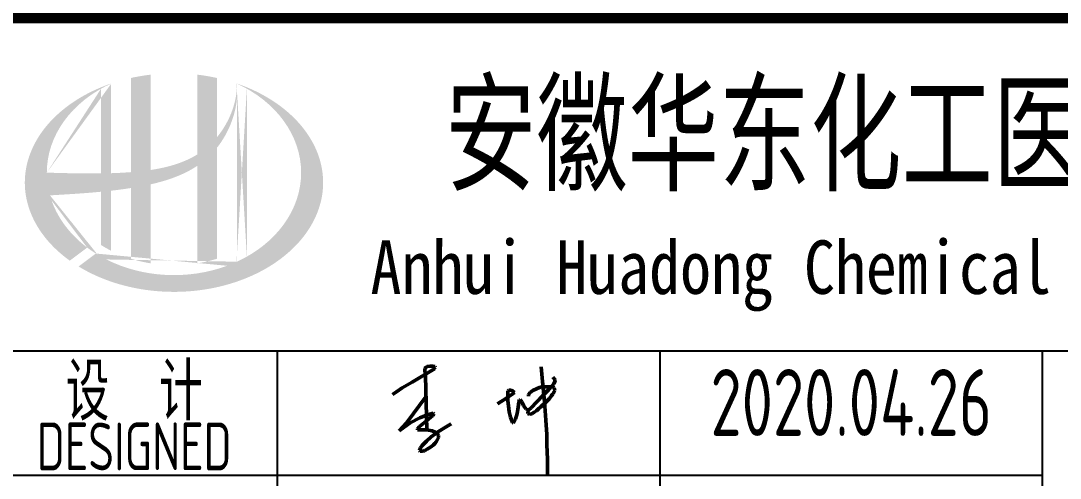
# Model space of a CAD drawing. Extents: x 6250600 to 6678662, y -692028 to -290561.
# Drawn here: x 6513822 to 6519257, y -367796 to -365401 of the extents above; entities that cross this region are included whole.
import ezdxf
from ezdxf.enums import TextEntityAlignment as Align

# ---------------------------------------------------------------- set-up
doc = ezdxf.new("R2010")
doc.units = 0
doc.header["$LTSCALE"] = 1000
doc.header["$MEASUREMENT"] = 0
doc.linetypes.add('2', pattern=[18.5, 12, -3, 0.5, -3])
doc.layers.get('0').update_dxf_attribs({"linetype": 'CONTINUOUS'})
doc.styles.add('AHD', font='sceie.shx', dxfattribs={"width": 0.7, "bigfont": 'sceic.shx'})
doc.styles.add('ECEC_TQ_S', font='')
doc.styles.add('sceie', font='sceie.shx', dxfattribs={"width": 0.7, "bigfont": 'sceic.shx'})
doc.styles.get('ECEC_TQ_S').set_extended_font_data('SimSun')

# ---------------------------------------------------------------- blocks, each defined once
blk = doc.blocks.new('qm')
at = {"lineweight": 50}
for p, q in [((-943465.8, -984521.4), (-943349.4, -984450.5)), ((-943396.1, -984445.4), (-943398.8, -984448.7)), ((-943398.8, -984448.7), (-943398.8, -984459)), ((-943398.8, -984459), (-943396.1, -984488.1)), ((-943386.4, -984438.4), (-943396.1, -984445.4)), ((-943370.6, -984436), (-943386.4, -984438.4)), ((-943358.3, -984436), (-943370.6, -984436)), ((-943347.6, -984439), (-943358.3, -984436)), ((-943349.4, -984450.5), (-943345.2, -984444.2)), ((-943345.2, -984444.2), (-943347.6, -984439)), ((-942790.9, -984440.7), (-942784.5, -984517.7)), ((-943518.6, -984549.7), (-943465.8, -984521.4)), ((-943396.1, -984488.1), (-943388.7, -984770.8)), ((-942784.5, -984517.7), (-942777.6, -984585.2)), ((-942732.9, -984539.7), (-942725.5, -984529.5)), ((-942718.3, -984507.7), (-942730.2, -984494.8)), ((-942725.5, -984529.5), (-942719.1, -984516.7)), ((-942719.1, -984516.7), (-942717.3, -984511)), ((-942717.3, -984511), (-942718.3, -984507.7)), ((-943568.4, -984584.4), (-943547.1, -984570.6)), ((-943547.1, -984570.6), (-943518.6, -984549.7)), ((-942960.5, -984562), (-942964.8, -984565.1)), ((-942964.8, -984565.1), (-942964.8, -984617.8)), ((-942950, -984562), (-942960.5, -984562)), ((-942959.2, -984595.7), (-942938.6, -984581.8)), ((-942941.4, -984566.4), (-942950, -984562)), ((-942930.9, -984574.6), (-942941.4, -984566.4)), ((-942938.6, -984581.8), (-942930.9, -984574.6)), ((-942857.2, -984594.1), (-942856.4, -984584.4)), ((-942856.4, -984584.4), (-942848.4, -984575.4)), ((-942848.4, -984575.4), (-942834.4, -984564.4)), ((-942834.4, -984564.4), (-942815.2, -984555.8)), ((-942815.2, -984555.8), (-942795.5, -984547)), ((-942795.5, -984547), (-942776.7, -984545.2)), ((-942783, -984590.7), (-942752.8, -984559.9)), ((-942777.6, -984585.2), (-942772.2, -984646.7)), ((-942776.7, -984545.2), (-942759.3, -984544.3)), ((-942759.3, -984544.3), (-942749.6, -984544.3)), ((-942752.8, -984559.9), (-942732.9, -984539.7)), ((-942749.6, -984544.3), (-942735.7, -984544.7)), ((-942730.4, -984584.2), (-942736.3, -984591.1)), ((-942735.7, -984544.7), (-942730, -984545.5)), ((-942725.6, -984577.1), (-942730.4, -984584.2)), ((-942730, -984545.5), (-942723.8, -984550.4)), ((-942722.2, -984570.7), (-942725.6, -984577.1)), ((-942723.8, -984550.4), (-942720.8, -984557)), ((-942719.7, -984563.8), (-942722.2, -984570.7)), ((-942720.8, -984557), (-942719.7, -984563.8)), ((-943393.3, -984596.7), (-943493.3, -984731.8)), ((-943018.8, -984634.4), (-942999.9, -984622.2)), ((-942999.9, -984622.2), (-942978.2, -984608)), ((-942978.2, -984608), (-942959.2, -984595.7)), ((-942964.8, -984617.8), (-942962.1, -984644.3)), ((-942962.1, -984644.3), (-942958.8, -984675)), ((-942912.2, -984664.1), (-942909.6, -984639.3)), ((-942909.6, -984639.3), (-942907.9, -984623.6)), ((-942907.9, -984623.6), (-942904.7, -984613.7)), ((-942904.7, -984613.7), (-942900.5, -984610.6)), ((-942900.5, -984610.6), (-942892.1, -984623.8)), ((-942892.1, -984623.8), (-942882.9, -984641.9)), ((-942882.9, -984641.9), (-942871.2, -984660.5)), ((-942842.5, -984654.6), (-942814.3, -984623.8)), ((-942814.3, -984623.8), (-942783, -984590.7)), ((-942781.5, -984639.7), (-942792.4, -984649.6)), ((-942772.3, -984630.7), (-942781.5, -984639.7)), ((-942761.4, -984620.1), (-942772.3, -984630.7)), ((-942749.8, -984607.7), (-942761.4, -984620.1)), ((-942742.2, -984598.4), (-942749.8, -984607.7)), ((-942736.3, -984591.1), (-942742.2, -984598.4)), ((-943425.2, -984707.2), (-943382.4, -984690.6)), ((-943357.6, -984694.6), (-943400.6, -984732)), ((-943382.4, -984690.6), (-943355, -984683.3)), ((-943350.7, -984686.1), (-943357.6, -984694.6)), ((-943355, -984683.3), (-943350.7, -984686.1)), ((-942958.8, -984675), (-942951.1, -984704.5)), ((-942925, -984714.3), (-942916.9, -984685.4)), ((-942916.9, -984685.4), (-942912.2, -984664.1)), ((-942871.2, -984660.5), (-942856.6, -984667.4)), ((-942860.9, -984673.9), (-942855.7, -984666.2)), ((-942860.9, -984684.9), (-942860.9, -984673.9)), ((-942850.6, -984688.5), (-942860.9, -984684.9)), ((-942855.7, -984666.2), (-942842.5, -984654.6)), ((-942840.3, -984686.5), (-942850.6, -984688.5)), ((-942827.9, -984678.2), (-942840.3, -984686.5)), ((-942815.9, -984670.1), (-942827.9, -984678.2)), ((-942802.7, -984658.6), (-942815.9, -984670.1)), ((-942792.4, -984649.6), (-942802.7, -984658.6)), ((-942772.2, -984646.7), (-942766.2, -984719.5)), ((-943493.3, -984731.8), (-943532.7, -984775.8)), ((-943532.7, -984775.8), (-943476, -984734.3)), ((-943476, -984734.3), (-943425.2, -984707.2)), ((-943426.7, -984752.5), (-943437.7, -984764.8)), ((-943400.6, -984732), (-943426.7, -984752.5)), ((-943287.8, -984753.7), (-943261.2, -984739.1)), ((-942951.1, -984704.5), (-942940.7, -984732.2)), ((-942940.7, -984732.2), (-942935, -984735.3)), ((-942935, -984735.3), (-942925, -984714.3)), ((-942766.2, -984719.5), (-942760.9, -984794)), ((-943437.7, -984764.8), (-943437.7, -984770)), ((-943437.7, -984770), (-943392.9, -984770)), ((-943392.9, -984770), (-943380.2, -984772.5)), ((-943391, -984829.4), (-943365.3, -984806.5)), ((-943380.2, -984772.5), (-943361.5, -984776)), ((-943365.3, -984806.5), (-943328.1, -984779)), ((-943361.5, -984776), (-943344.6, -984782.3)), ((-943344.6, -984782.3), (-943334.6, -984788.5)), ((-943334.6, -984788.5), (-943328.5, -984800.6)), ((-943328.5, -984800.6), (-943328.5, -984809.7)), ((-943328.1, -984779), (-943287.8, -984753.7)), ((-942760.9, -984794), (-942760.9, -984848.2)), ((-943422.3, -984863.8), (-943413.6, -984852.5)), ((-943413.6, -984852.5), (-943391, -984829.4)), ((-943364.9, -984856.8), (-943377.6, -984865.5)), ((-943354.6, -984848.2), (-943364.9, -984856.8)), ((-943347.5, -984841), (-943354.6, -984848.2)), ((-943340.3, -984832.4), (-943347.5, -984841)), ((-943333, -984820.9), (-943340.3, -984832.4)), ((-943328.5, -984809.7), (-943333, -984820.9)), ((-942760.9, -984848.2), (-942758, -984923.5)), ((-943427.9, -984878.6), (-943422.3, -984863.8)), ((-943424, -984881), (-943427.9, -984878.6)), ((-943412.8, -984881), (-943424, -984881)), ((-943401.6, -984879.3), (-943412.8, -984881)), ((-943397, -984875.8), (-943401.6, -984879.3)), ((-943387.2, -984871.2), (-943397, -984875.8)), ((-943377.6, -984865.5), (-943387.2, -984871.2)), ((-942758, -984923.5), (-942758, -985007.1))]:
    blk.add_line(p, q, dxfattribs=at)
at = {"style": 'sceie', "width": 0.8}
for p in [(-941169.6, -984626.3), (-941208.7, -985276.9), (-941182.6, -985940.5), (-941143.6, -986591.1), (-941130.5, -987189.7)]:
    blk.add_attdef('2020.04.26', text='', height=350, dxfattribs=at).set_placement(p, align=Align.MIDDLE)

msp = doc.modelspace()

# ---------------------------------------------------------------- hatches: boundary and pattern name
h = msp.add_hatch(color=256)
edge = h.paths.add_edge_path()
edge.add_spline(control_points=[(6514501.5, -366257.1), (6514507.6, -366255.7), (6514513.7, -366254.3), (6514562.8, -366242.4), (6514605.4, -366229.4), (6514680.4, -366198.3), (6514713.3, -366181.3), (6514744.1, -366160.7)], knot_values=[61.629012, 61.629012, 61.629012, 61.629012, 63.330431, 63.330431, 75.353634, 75.353634, 85.398649, 85.398649, 85.398649, 85.398649], degree=3, periodic=0)
edge.add_line((6514744.1, -366160.7), (6514744.1, -366670.9))
edge.add_spline(control_points=[(6514744.1, -366670.9), (6514761.3, -366668.2), (6514778.3, -366664.9), (6514813.1, -366656.8), (6514830.8, -366652), (6514848.1, -366646.5)], knot_values=[4.908456, 4.908456, 4.908456, 4.908456, 4.992821, 4.992821, 5.083034, 5.083034, 5.083034, 5.083034], degree=3, periodic=0)
edge.add_line((6514848.1, -366646.5), (6514848.1, -366065.1))
edge.add_spline(control_points=[(6514848.1, -366065.1), (6514856.8, -366054.1), (6514865, -366042.8), (6514891.1, -366003.1), (6514906.7, -365973.2), (6514936, -365900.4), (6514947.2, -365856.6), (6514951.9, -365811.3), (6514952, -365810), (6514952.1, -365808.7)], knot_values=[97.991744, 97.991744, 97.991744, 97.991744, 101.64219, 101.64219, 110.337975, 110.337975, 121.934322, 121.934322, 122.270691, 122.270691, 122.270691, 122.270691], degree=3, periodic=0)
edge.add_line((6514952.1, -365808.7), (6514952.1, -365738.3))
edge.add_spline(control_points=[(6514952.1, -365738.3), (6514952.1, -365746), (6514951.7, -365753.6), (6514951.1, -365761.3)], knot_values=[126.194075, 126.194075, 126.194075, 126.194075, 128.396762, 128.396762, 128.396762, 128.396762], degree=3, periodic=0)
edge.add_spline(control_points=[(6514951.1, -365761.3), (6514950.7, -365767.5), (6514950, -365773.7), (6514949.3, -365780)], knot_values=[124.417049, 124.417049, 124.417049, 124.417049, 126.194075, 126.194075, 126.194075, 126.194075], degree=3, periodic=0)
edge.add_spline(control_points=[(6514949.3, -365780), (6514948.1, -365789.1), (6514946.7, -365798.2), (6514944.9, -365807.3)], knot_values=[121.80529, 121.80529, 121.80529, 121.80529, 124.417049, 124.417049, 124.417049, 124.417049], degree=3, periodic=0)
edge.add_spline(control_points=[(6514944.9, -365807.3), (6514942.5, -365819.5), (6514939.5, -365831.6), (6514936.1, -365843.6)], knot_values=[118.31574, 118.31574, 118.31574, 118.31574, 121.80529, 121.80529, 121.80529, 121.80529], degree=3, periodic=0)
edge.add_spline(control_points=[(6514936.1, -365843.6), (6514932.6, -365855.7), (6514928.5, -365867.7), (6514924, -365879.6)], knot_values=[114.795988, 114.795988, 114.795988, 114.795988, 118.31574, 118.31574, 118.31574, 118.31574], degree=3, periodic=0)
edge.add_spline(control_points=[(6514924, -365879.6), (6514919.5, -365891.3), (6514914.5, -365902.8), (6514909.1, -365914.2)], knot_values=[111.329641, 111.329641, 111.329641, 111.329641, 114.795988, 114.795988, 114.795988, 114.795988], degree=3, periodic=0)
edge.add_spline(control_points=[(6514909.1, -365914.2), (6514903.5, -365925.7), (6514897.5, -365937.1), (6514891.1, -365948.1)], knot_values=[107.79529, 107.79529, 107.79529, 107.79529, 111.329641, 111.329641, 111.329641, 111.329641], degree=3, periodic=0)
edge.add_spline(control_points=[(6514891.1, -365948.1), (6514884.8, -365959), (6514878, -365969.5), (6514870.9, -365979.8)], knot_values=[104.343579, 104.343579, 104.343579, 104.343579, 107.79529, 107.79529, 107.79529, 107.79529], degree=3, periodic=0)
edge.add_spline(control_points=[(6514870.9, -365979.8), (6514863.7, -365990.2), (6514856.1, -366000.2), (6514848.1, -366009.9)], knot_values=[100.8507, 100.8507, 100.8507, 100.8507, 104.343579, 104.343579, 104.343579, 104.343579], degree=3, periodic=0)
edge.add_line((6514848.1, -366009.9), (6514848.1, -365700.6))
edge.add_spline(control_points=[(6514848.1, -365700.6), (6514814.1, -365693.1), (6514779.3, -365687.2), (6514744.1, -365683.1)], knot_values=[4.423999, 4.423999, 4.423999, 4.423999, 4.558741, 4.558741, 4.558741, 4.558741], degree=3, periodic=0)
edge.add_line((6514744.1, -365683.1), (6514744.1, -366101.2))
edge.add_spline(control_points=[(6514744.1, -366101.2), (6514672.2, -366145.8), (6514588, -366169), (6514501.5, -366182)], knot_values=[63.246215, 63.246215, 63.246215, 63.246215, 87.689124, 87.689124, 87.689124, 87.689124], degree=3, periodic=0)
edge.add_line((6514501.5, -366182), (6514501.5, -365683.1))
edge.add_spline(control_points=[(6514501.5, -365683.1), (6514466.3, -365687.2), (6514431.5, -365693.1), (6514397.5, -365700.6)], knot_values=[4.866038, 4.866038, 4.866038, 4.866038, 5.000777, 5.000777, 5.000777, 5.000777], degree=3, periodic=0)
edge.add_line((6514397.5, -365700.6), (6514397.5, -366193.5))
edge.add_spline(control_points=[(6514397.5, -366193.5), (6514395.8, -366193.6), (6514360.9, -366196.2), (6514326.2, -366198), (6514293.5, -366199)], knot_values=[43.657356, 43.657356, 43.657356, 43.657356, 44.134253, 53.497092, 53.497092, 53.497092, 53.497092], degree=3, periodic=0)
edge.add_line((6514293.5, -366199), (6514293.5, -365729.9))
edge.add_spline(control_points=[(6514293.5, -365729.9), (6514276.4, -365735.7), (6514259.7, -365742), (6514243.3, -365748.8)], knot_values=[5.14157, 5.14157, 5.14157, 5.14157, 5.212921, 5.212921, 5.212921, 5.212921], degree=3, periodic=0)
edge.add_spline(control_points=[(6514243.3, -365748.8), (6514236.4, -365751.6), (6514229.5, -365754.5), (6514197.3, -365768.7), (6514172.8, -365780.9), (6514149.3, -365794.1)], knot_values=[5.212921, 5.212921, 5.212921, 5.212921, 5.24296, 5.24296, 5.355623, 5.355623, 5.355623, 5.355623], degree=3, periodic=0)
edge.add_spline(control_points=[(6514149.3, -365794.1), (6514134.4, -365802.5), (6514120, -365811.2), (6514106, -365820.3)], knot_values=[5.355623, 5.355623, 5.355623, 5.355623, 5.426974, 5.426974, 5.426974, 5.426974], degree=3, periodic=0)
edge.add_spline(control_points=[(6514106, -365820.3), (6514098.6, -365825.2), (6514091.3, -365830.1), (6514077.8, -365839.6), (6514071.5, -365844.1), (6514065.4, -365848.7)], knot_values=[5.426974, 5.426974, 5.426974, 5.426974, 5.464765, 5.464765, 5.498325, 5.498325, 5.498325, 5.498325], degree=3, periodic=0)
edge.add_spline(control_points=[(6514065.4, -365848.7), (6514039.3, -365868.3), (6514015.3, -365889.1), (6513993.4, -365911.1)], knot_values=[5.498325, 5.498325, 5.498325, 5.498325, 5.641027, 5.641027, 5.641027, 5.641027], degree=3, periodic=0)
edge.add_spline(control_points=[(6513993.4, -365911.1), (6513986.4, -365918.1), (6513979.6, -365925.2), (6513959.2, -365947.8), (6513946.3, -365963.6), (6513934.5, -365979.8)], knot_values=[5.641027, 5.641027, 5.641027, 5.641027, 5.686569, 5.686569, 5.783729, 5.783729, 5.783729, 5.783729], degree=3, periodic=0)
edge.add_spline(control_points=[(6513934.5, -365979.8), (6513919.4, -366000.6), (6513906.1, -366022), (6513893, -366047), (6513891.3, -366050.1), (6513889.8, -366053.3)], knot_values=[5.783729, 5.783729, 5.783729, 5.783729, 5.908374, 5.908374, 5.92643, 5.92643, 5.92643, 5.92643], degree=3, periodic=0)
edge.add_spline(control_points=[(6513889.8, -366053.3), (6513877.3, -366078.4), (6513867.3, -366104.1), (6513859.7, -366130)], knot_values=[5.92643, 5.92643, 5.92643, 5.92643, 6.069132, 6.069132, 6.069132, 6.069132], degree=3, periodic=0)
edge.add_spline(control_points=[(6513859.7, -366130), (6513856.5, -366141.1), (6513853.8, -366152.3), (6513848.4, -366178.4), (6513846.1, -366193.5), (6513844.7, -366208.6)], knot_values=[6.069132, 6.069132, 6.069132, 6.069132, 6.130179, 6.130179, 6.211834, 6.211834, 6.211834, 6.211834], degree=3, periodic=0)
edge.add_spline(control_points=[(6513844.7, -366208.6), (6513843.4, -366221.7), (6513842.8, -366234.9), (6513842.8, -366248.1)], knot_values=[6.211834, 6.211834, 6.211834, 6.211834, 6.283185, 6.283185, 6.283185, 6.283185], degree=3, periodic=0)
edge.add_spline(control_points=[(6513842.8, -366248.1), (6513842.8, -366257.4), (6513843.1, -366266.8), (6513843.8, -366276.1)], knot_values=[6.283185, 6.283185, 6.283185, 6.283185, 6.333655, 6.333655, 6.333655, 6.333655], degree=3, periodic=0)
edge.add_spline(control_points=[(6513843.8, -366276.1), (6513845, -366294.7), (6513847.5, -366313.3), (6513851.3, -366331.9)], knot_values=[6.333655, 6.333655, 6.333655, 6.333655, 6.434594, 6.434594, 6.434594, 6.434594], degree=3, periodic=0)
edge.add_spline(control_points=[(6513851.3, -366331.9), (6513851.5, -366333.1), (6513851.8, -366334.3), (6513855.7, -366352.8), (6513860.5, -366370), (6513866.3, -366387)], knot_values=[6.434594, 6.434594, 6.434594, 6.434594, 6.441278, 6.441278, 6.535532, 6.535532, 6.535532, 6.535532], degree=3, periodic=0)
edge.add_spline(control_points=[(6513866.3, -366387), (6513872.6, -366405.2), (6513880.1, -366423.3), (6513888.9, -366441.1)], knot_values=[6.535532, 6.535532, 6.535532, 6.535532, 6.636471, 6.636471, 6.636471, 6.636471], degree=3, periodic=0)
edge.add_spline(control_points=[(6513888.9, -366441.1), (6513891.1, -366445.5), (6513893.3, -366450), (6513902.7, -366467.6), (6513910.4, -366480.7), (6513918.8, -366493.5)], knot_values=[6.636471, 6.636471, 6.636471, 6.636471, 6.661894, 6.661894, 6.73741, 6.73741, 6.73741, 6.73741], degree=3, periodic=0)
edge.add_spline(control_points=[(6513918.8, -366493.5), (6513929.9, -366510.7), (6513942.3, -366527.5), (6513955.8, -366543.9)], knot_values=[6.73741, 6.73741, 6.73741, 6.73741, 6.838349, 6.838349, 6.838349, 6.838349], degree=3, periodic=0)
edge.add_spline(control_points=[(6513955.8, -366543.9), (6513961.8, -366551), (6513967.9, -366558.1), (6513982.4, -366574), (6513991, -366582.9), (6513999.8, -366591.5)], knot_values=[6.838349, 6.838349, 6.838349, 6.838349, 6.88251, 6.88251, 6.939288, 6.939288, 6.939288, 6.939288], degree=3, periodic=0)
edge.add_spline(control_points=[(6513999.8, -366591.5), (6514015.6, -366606.9), (6514032.5, -366621.7), (6514050.4, -366635.9)], knot_values=[6.939288, 6.939288, 6.939288, 6.939288, 7.040227, 7.040227, 7.040227, 7.040227], degree=3, periodic=0)
edge.add_spline(control_points=[(6514050.4, -366635.9), (6514059.3, -366643), (6514068.5, -366650), (6514078, -366656.7)], knot_values=[7.040227, 7.040227, 7.040227, 7.040227, 7.090696, 7.090696, 7.090696, 7.090696], degree=3, periodic=0)
edge.add_line((6514078, -366656.7), (6514169.1, -366588.4))
edge.add_ellipse((6514622.8, -366196.1), major_axis=(665, 0), ratio=0.806676, start_angle=192.819, end_angle=226.9853, ccw=False)
edge.add_spline(control_points=[(6513974.4, -366315.1), (6513998.4, -366313.6), (6514022.5, -366312.2), (6514111.2, -366306.7), (6514176, -366302.4), (6514241.5, -366296)], knot_values=[11.398263, 11.398263, 11.398263, 11.398263, 18.40729, 18.40729, 37.18094, 37.18094, 37.18094, 37.18094], degree=3, periodic=0)
edge.add_line((6514241.5, -366296), (6514241.5, -366575.1))
edge.add_spline(control_points=[(6514241.5, -366575.1), (6514245, -366577.3), (6514248.6, -366579.5), (6514265.6, -366589.7), (6514279.3, -366597.3), (6514293.5, -366604.5)], knot_values=[4.049945, 4.049945, 4.049945, 4.049945, 4.072021, 4.072021, 4.153257, 4.153257, 4.153257, 4.153257], degree=3, periodic=0)
edge.add_line((6514293.5, -366604.5), (6514293.5, -366290.6))
edge.add_spline(control_points=[(6514293.5, -366290.6), (6514325.7, -366286.9), (6514358, -366282.7), (6514392.9, -366277.3), (6514395.2, -366276.9), (6514397.5, -366276.6)], knot_values=[42.135009, 42.135009, 42.135009, 42.135009, 51.307228, 51.307228, 51.948574, 51.948574, 51.948574, 51.948574], degree=3, periodic=0)
edge.add_line((6514397.5, -366276.6), (6514397.5, -366646.5))
edge.add_spline(control_points=[(6514397.5, -366646.5), (6514431.1, -366657.1), (6514466, -366665.3), (6514501.5, -366670.9)], knot_values=[4.34174, 4.34174, 4.34174, 4.34174, 4.516316, 4.516316, 4.516316, 4.516316], degree=3, periodic=0)
edge.add_line((6514501.5, -366670.9), (6514501.5, -366257.1))
edge = h.paths.add_edge_path(flags=16)
edge.add_ellipse((6514622.8, -366196.1), major_axis=(665, 0), ratio=0.806676, start_angle=124.9875, end_angle=179.999, ccw=False)
edge.add_line((6514241.5, -365756.6), (6514241.5, -366200.2))
edge.add_spline(control_points=[(6514241.5, -366200.2), (6514146.1, -366201.5), (6514052.2, -366198.5), (6513957.8, -366196.1)], knot_values=[11.27373, 11.27373, 11.27373, 11.27373, 38.687513, 38.687513, 38.687513, 38.687513], degree=3, periodic=0)
edge = h.paths.add_edge_path()
edge.add_spline(control_points=[(6514124, -366687.2), (6514155, -366706.2), (6514188.2, -366723.5), (6514272.8, -366760.7), (6514326.1, -366778.6), (6514436.8, -366805.2), (6514494.3, -366813.9), (6514610.4, -366821.6), (6514669.1, -366820.7), (6514784.6, -366809.2), (6514841.5, -366798.7), (6514950.5, -366768.6), (6515002.7, -366749.1), (6515099.6, -366702.2), (6515144.3, -366674.9), (6515224.3, -366613.9), (6515259.5, -366580.4), (6515318.8, -366508.9), (6515342.9, -366471), (6515379.3, -366392.9), (6515391.6, -366352.7), (6515404.2, -366271.5), (6515404.4, -366230.5), (6515393, -366149), (6515381.2, -366108.5), (6515345.6, -366029.8), (6515321.8, -365991.6), (6515262.9, -365919.4), (6515227.9, -365885.5), (6515148.1, -365823.8), (6515103.3, -365796.1), (6515022.2, -365756.3), (6514987.8, -365742.1), (6514952.1, -365729.9)], knot_values=[0.886421, 0.886421, 0.886421, 0.886421, 1.040557, 1.040557, 1.261172, 1.261172, 1.481788, 1.481788, 1.702404, 1.702404, 1.92302, 1.92302, 2.143636, 2.143636, 2.364252, 2.364252, 2.584868, 2.584868, 2.805484, 2.805484, 3.026099, 3.026099, 3.246715, 3.246715, 3.46852, 3.46852, 3.690325, 3.690325, 3.91213, 3.91213, 4.133935, 4.133935, 4.283209, 4.283209, 4.283209, 4.283209], degree=3, periodic=0)
edge.add_line((6514952.1, -365729.9), (6514952.1, -365729.9))
edge.add_spline(control_points=[(6514952.1, -365730), (6514952.2, -365732.8), (6514952.2, -365735.5), (6514952.1, -365738.3)], knot_values=[128.396762, 128.396762, 128.396762, 128.396762, 129.192193, 129.192193, 129.192193, 129.192193], degree=3, periodic=0)
edge.add_line((6514952.1, -365738.3), (6514952.1, -366662.2))
edge.add_ellipse((6514622.8, -366196.1), major_axis=(665, 0), ratio=0.806676, start_angle=232.1054, end_angle=299.6833, ccw=False)
edge.add_line((6514214.3, -366619.5), (6514124, -366687.2))
edge = h.paths.add_edge_path(flags=16)
edge.add_ellipse((6514622.8, -366196.1), major_axis=(665, 0), ratio=0.806676, start_angle=304.9875, end_angle=415.0121, ccw=False)
edge.add_line((6515004.1, -366635.6), (6515004.1, -365756.6))
h = msp.add_hatch(color=256)
edge = h.paths.add_edge_path()
edge.add_spline(control_points=[(6514501.5, -366257.1), (6514507.6, -366255.7), (6514513.7, -366254.3), (6514562.8, -366242.4), (6514605.4, -366229.4), (6514680.4, -366198.3), (6514713.3, -366181.3), (6514744.1, -366160.7)], knot_values=[61.629012, 61.629012, 61.629012, 61.629012, 63.330431, 63.330431, 75.353634, 75.353634, 85.398649, 85.398649, 85.398649, 85.398649], degree=3, periodic=0)
edge.add_line((6514744.1, -366160.7), (6514744.1, -366670.9))
edge.add_spline(control_points=[(6514744.1, -366670.9), (6514761.3, -366668.2), (6514778.3, -366664.9), (6514813.1, -366656.8), (6514830.8, -366652), (6514848.1, -366646.5)], knot_values=[4.908456, 4.908456, 4.908456, 4.908456, 4.992821, 4.992821, 5.083034, 5.083034, 5.083034, 5.083034], degree=3, periodic=0)
edge.add_line((6514848.1, -366646.5), (6514848.1, -366065.1))
edge.add_spline(control_points=[(6514848.1, -366065.1), (6514856.8, -366054.1), (6514865, -366042.8), (6514891.1, -366003.1), (6514906.7, -365973.2), (6514936, -365900.4), (6514947.2, -365856.6), (6514951.9, -365811.3), (6514952, -365810), (6514952.1, -365808.7)], knot_values=[97.991744, 97.991744, 97.991744, 97.991744, 101.64219, 101.64219, 110.337975, 110.337975, 121.934322, 121.934322, 122.270691, 122.270691, 122.270691, 122.270691], degree=3, periodic=0)
edge.add_line((6514952.1, -365808.7), (6514952.1, -365738.3))
edge.add_spline(control_points=[(6514952.1, -365738.3), (6514952.1, -365746), (6514951.7, -365753.6), (6514951.1, -365761.3)], knot_values=[126.194075, 126.194075, 126.194075, 126.194075, 128.396762, 128.396762, 128.396762, 128.396762], degree=3, periodic=0)
edge.add_spline(control_points=[(6514951.1, -365761.3), (6514950.7, -365767.5), (6514950, -365773.7), (6514949.3, -365780)], knot_values=[124.417049, 124.417049, 124.417049, 124.417049, 126.194075, 126.194075, 126.194075, 126.194075], degree=3, periodic=0)
edge.add_spline(control_points=[(6514949.3, -365780), (6514948.1, -365789.1), (6514946.7, -365798.2), (6514944.9, -365807.3)], knot_values=[121.80529, 121.80529, 121.80529, 121.80529, 124.417049, 124.417049, 124.417049, 124.417049], degree=3, periodic=0)
edge.add_spline(control_points=[(6514944.9, -365807.3), (6514942.5, -365819.5), (6514939.5, -365831.6), (6514936.1, -365843.6)], knot_values=[118.31574, 118.31574, 118.31574, 118.31574, 121.80529, 121.80529, 121.80529, 121.80529], degree=3, periodic=0)
edge.add_spline(control_points=[(6514936.1, -365843.6), (6514932.6, -365855.7), (6514928.5, -365867.7), (6514924, -365879.6)], knot_values=[114.795988, 114.795988, 114.795988, 114.795988, 118.31574, 118.31574, 118.31574, 118.31574], degree=3, periodic=0)
edge.add_spline(control_points=[(6514924, -365879.6), (6514919.5, -365891.3), (6514914.5, -365902.8), (6514909.1, -365914.2)], knot_values=[111.329641, 111.329641, 111.329641, 111.329641, 114.795988, 114.795988, 114.795988, 114.795988], degree=3, periodic=0)
edge.add_spline(control_points=[(6514909.1, -365914.2), (6514903.5, -365925.7), (6514897.5, -365937.1), (6514891.1, -365948.1)], knot_values=[107.79529, 107.79529, 107.79529, 107.79529, 111.329641, 111.329641, 111.329641, 111.329641], degree=3, periodic=0)
edge.add_spline(control_points=[(6514891.1, -365948.1), (6514884.8, -365959), (6514878, -365969.5), (6514870.9, -365979.8)], knot_values=[104.343579, 104.343579, 104.343579, 104.343579, 107.79529, 107.79529, 107.79529, 107.79529], degree=3, periodic=0)
edge.add_spline(control_points=[(6514870.9, -365979.8), (6514863.7, -365990.2), (6514856.1, -366000.2), (6514848.1, -366009.9)], knot_values=[100.8507, 100.8507, 100.8507, 100.8507, 104.343579, 104.343579, 104.343579, 104.343579], degree=3, periodic=0)
edge.add_line((6514848.1, -366009.9), (6514848.1, -365700.6))
edge.add_spline(control_points=[(6514848.1, -365700.6), (6514814.1, -365693.1), (6514779.3, -365687.2), (6514744.1, -365683.1)], knot_values=[4.423999, 4.423999, 4.423999, 4.423999, 4.558741, 4.558741, 4.558741, 4.558741], degree=3, periodic=0)
edge.add_line((6514744.1, -365683.1), (6514744.1, -366101.2))
edge.add_spline(control_points=[(6514744.1, -366101.2), (6514672.2, -366145.8), (6514588, -366169), (6514501.5, -366182)], knot_values=[63.246215, 63.246215, 63.246215, 63.246215, 87.689124, 87.689124, 87.689124, 87.689124], degree=3, periodic=0)
edge.add_line((6514501.5, -366182), (6514501.5, -365683.1))
edge.add_spline(control_points=[(6514501.5, -365683.1), (6514466.3, -365687.2), (6514431.5, -365693.1), (6514397.5, -365700.6)], knot_values=[4.866038, 4.866038, 4.866038, 4.866038, 5.000777, 5.000777, 5.000777, 5.000777], degree=3, periodic=0)
edge.add_line((6514397.5, -365700.6), (6514397.5, -366193.5))
edge.add_spline(control_points=[(6514397.5, -366193.5), (6514395.8, -366193.6), (6514360.9, -366196.2), (6514326.2, -366198), (6514293.5, -366199)], knot_values=[43.657356, 43.657356, 43.657356, 43.657356, 44.134253, 53.497092, 53.497092, 53.497092, 53.497092], degree=3, periodic=0)
edge.add_line((6514293.5, -366199), (6514293.5, -365729.9))
edge.add_spline(control_points=[(6514293.5, -365729.9), (6514276.4, -365735.7), (6514259.7, -365742), (6514243.3, -365748.8)], knot_values=[5.14157, 5.14157, 5.14157, 5.14157, 5.212921, 5.212921, 5.212921, 5.212921], degree=3, periodic=0)
edge.add_spline(control_points=[(6514243.3, -365748.8), (6514236.4, -365751.6), (6514229.5, -365754.5), (6514197.3, -365768.7), (6514172.8, -365780.9), (6514149.3, -365794.1)], knot_values=[5.212921, 5.212921, 5.212921, 5.212921, 5.24296, 5.24296, 5.355623, 5.355623, 5.355623, 5.355623], degree=3, periodic=0)
edge.add_spline(control_points=[(6514149.3, -365794.1), (6514134.4, -365802.5), (6514120, -365811.2), (6514106, -365820.3)], knot_values=[5.355623, 5.355623, 5.355623, 5.355623, 5.426974, 5.426974, 5.426974, 5.426974], degree=3, periodic=0)
edge.add_spline(control_points=[(6514106, -365820.3), (6514098.6, -365825.2), (6514091.3, -365830.1), (6514077.8, -365839.6), (6514071.5, -365844.1), (6514065.4, -365848.7)], knot_values=[5.426974, 5.426974, 5.426974, 5.426974, 5.464765, 5.464765, 5.498325, 5.498325, 5.498325, 5.498325], degree=3, periodic=0)
edge.add_spline(control_points=[(6514065.4, -365848.7), (6514039.3, -365868.3), (6514015.3, -365889.1), (6513993.4, -365911.1)], knot_values=[5.498325, 5.498325, 5.498325, 5.498325, 5.641027, 5.641027, 5.641027, 5.641027], degree=3, periodic=0)
edge.add_spline(control_points=[(6513993.4, -365911.1), (6513986.4, -365918.1), (6513979.6, -365925.2), (6513959.2, -365947.8), (6513946.3, -365963.6), (6513934.5, -365979.8)], knot_values=[5.641027, 5.641027, 5.641027, 5.641027, 5.686569, 5.686569, 5.783729, 5.783729, 5.783729, 5.783729], degree=3, periodic=0)
edge.add_spline(control_points=[(6513934.5, -365979.8), (6513919.4, -366000.6), (6513906.1, -366022), (6513893, -366047), (6513891.3, -366050.1), (6513889.8, -366053.3)], knot_values=[5.783729, 5.783729, 5.783729, 5.783729, 5.908374, 5.908374, 5.92643, 5.92643, 5.92643, 5.92643], degree=3, periodic=0)
edge.add_spline(control_points=[(6513889.8, -366053.3), (6513877.3, -366078.4), (6513867.3, -366104.1), (6513859.7, -366130)], knot_values=[5.92643, 5.92643, 5.92643, 5.92643, 6.069132, 6.069132, 6.069132, 6.069132], degree=3, periodic=0)
edge.add_spline(control_points=[(6513859.7, -366130), (6513856.5, -366141.1), (6513853.8, -366152.3), (6513848.4, -366178.4), (6513846.1, -366193.5), (6513844.7, -366208.6)], knot_values=[6.069132, 6.069132, 6.069132, 6.069132, 6.130179, 6.130179, 6.211834, 6.211834, 6.211834, 6.211834], degree=3, periodic=0)
edge.add_spline(control_points=[(6513844.7, -366208.6), (6513843.4, -366221.7), (6513842.8, -366234.9), (6513842.8, -366248.1)], knot_values=[6.211834, 6.211834, 6.211834, 6.211834, 6.283185, 6.283185, 6.283185, 6.283185], degree=3, periodic=0)
edge.add_spline(control_points=[(6513842.8, -366248.1), (6513842.8, -366257.4), (6513843.1, -366266.8), (6513843.8, -366276.1)], knot_values=[6.283185, 6.283185, 6.283185, 6.283185, 6.333655, 6.333655, 6.333655, 6.333655], degree=3, periodic=0)
edge.add_spline(control_points=[(6513843.8, -366276.1), (6513845, -366294.7), (6513847.5, -366313.3), (6513851.3, -366331.9)], knot_values=[6.333655, 6.333655, 6.333655, 6.333655, 6.434594, 6.434594, 6.434594, 6.434594], degree=3, periodic=0)
edge.add_spline(control_points=[(6513851.3, -366331.9), (6513851.5, -366333.1), (6513851.8, -366334.3), (6513855.7, -366352.8), (6513860.5, -366370), (6513866.3, -366387)], knot_values=[6.434594, 6.434594, 6.434594, 6.434594, 6.441278, 6.441278, 6.535532, 6.535532, 6.535532, 6.535532], degree=3, periodic=0)
edge.add_spline(control_points=[(6513866.3, -366387), (6513872.6, -366405.2), (6513880.1, -366423.3), (6513888.9, -366441.1)], knot_values=[6.535532, 6.535532, 6.535532, 6.535532, 6.636471, 6.636471, 6.636471, 6.636471], degree=3, periodic=0)
edge.add_spline(control_points=[(6513888.9, -366441.1), (6513891.1, -366445.5), (6513893.3, -366450), (6513902.7, -366467.6), (6513910.4, -366480.7), (6513918.8, -366493.5)], knot_values=[6.636471, 6.636471, 6.636471, 6.636471, 6.661894, 6.661894, 6.73741, 6.73741, 6.73741, 6.73741], degree=3, periodic=0)
edge.add_spline(control_points=[(6513918.8, -366493.5), (6513929.9, -366510.7), (6513942.3, -366527.5), (6513955.8, -366543.9)], knot_values=[6.73741, 6.73741, 6.73741, 6.73741, 6.838349, 6.838349, 6.838349, 6.838349], degree=3, periodic=0)
edge.add_spline(control_points=[(6513955.8, -366543.9), (6513961.8, -366551), (6513967.9, -366558.1), (6513982.4, -366574), (6513991, -366582.9), (6513999.8, -366591.5)], knot_values=[6.838349, 6.838349, 6.838349, 6.838349, 6.88251, 6.88251, 6.939288, 6.939288, 6.939288, 6.939288], degree=3, periodic=0)
edge.add_spline(control_points=[(6513999.8, -366591.5), (6514015.6, -366606.9), (6514032.5, -366621.7), (6514050.4, -366635.9)], knot_values=[6.939288, 6.939288, 6.939288, 6.939288, 7.040227, 7.040227, 7.040227, 7.040227], degree=3, periodic=0)
edge.add_spline(control_points=[(6514050.4, -366635.9), (6514059.3, -366643), (6514068.5, -366650), (6514078, -366656.7)], knot_values=[7.040227, 7.040227, 7.040227, 7.040227, 7.090696, 7.090696, 7.090696, 7.090696], degree=3, periodic=0)
edge.add_line((6514078, -366656.7), (6514169.1, -366588.4))
edge.add_ellipse((6514622.8, -366196.1), major_axis=(665, 0), ratio=0.806676, start_angle=192.819, end_angle=226.9853, ccw=False)
edge.add_spline(control_points=[(6513974.4, -366315.1), (6513998.4, -366313.6), (6514022.5, -366312.2), (6514111.2, -366306.7), (6514176, -366302.4), (6514241.5, -366296)], knot_values=[11.398263, 11.398263, 11.398263, 11.398263, 18.40729, 18.40729, 37.18094, 37.18094, 37.18094, 37.18094], degree=3, periodic=0)
edge.add_line((6514241.5, -366296), (6514241.5, -366575.1))
edge.add_spline(control_points=[(6514241.5, -366575.1), (6514245, -366577.3), (6514248.6, -366579.5), (6514265.6, -366589.7), (6514279.3, -366597.3), (6514293.5, -366604.5)], knot_values=[4.049945, 4.049945, 4.049945, 4.049945, 4.072021, 4.072021, 4.153257, 4.153257, 4.153257, 4.153257], degree=3, periodic=0)
edge.add_line((6514293.5, -366604.5), (6514293.5, -366290.6))
edge.add_spline(control_points=[(6514293.5, -366290.6), (6514325.7, -366286.9), (6514358, -366282.7), (6514392.9, -366277.3), (6514395.2, -366276.9), (6514397.5, -366276.6)], knot_values=[42.135009, 42.135009, 42.135009, 42.135009, 51.307228, 51.307228, 51.948574, 51.948574, 51.948574, 51.948574], degree=3, periodic=0)
edge.add_line((6514397.5, -366276.6), (6514397.5, -366646.5))
edge.add_spline(control_points=[(6514397.5, -366646.5), (6514431.1, -366657.1), (6514466, -366665.3), (6514501.5, -366670.9)], knot_values=[4.34174, 4.34174, 4.34174, 4.34174, 4.516316, 4.516316, 4.516316, 4.516316], degree=3, periodic=0)
edge.add_line((6514501.5, -366670.9), (6514501.5, -366257.1))
edge = h.paths.add_edge_path(flags=16)
edge.add_ellipse((6514622.8, -366196.1), major_axis=(665, 0), ratio=0.806676, start_angle=124.9875, end_angle=179.999, ccw=False)
edge.add_line((6514241.5, -365756.6), (6514241.5, -366200.2))
edge.add_spline(control_points=[(6514241.5, -366200.2), (6514146.1, -366201.5), (6514052.2, -366198.5), (6513957.8, -366196.1)], knot_values=[11.27373, 11.27373, 11.27373, 11.27373, 38.687513, 38.687513, 38.687513, 38.687513], degree=3, periodic=0)
edge = h.paths.add_edge_path()
edge.add_spline(control_points=[(6514124, -366687.2), (6514155, -366706.2), (6514188.2, -366723.5), (6514272.8, -366760.7), (6514326.1, -366778.6), (6514436.8, -366805.2), (6514494.3, -366813.9), (6514610.4, -366821.6), (6514669.1, -366820.7), (6514784.6, -366809.2), (6514841.5, -366798.7), (6514950.5, -366768.6), (6515002.7, -366749.1), (6515099.6, -366702.2), (6515144.3, -366674.9), (6515224.3, -366613.9), (6515259.5, -366580.4), (6515318.8, -366508.9), (6515342.9, -366471), (6515379.3, -366392.9), (6515391.6, -366352.7), (6515404.2, -366271.5), (6515404.4, -366230.5), (6515393, -366149), (6515381.2, -366108.5), (6515345.6, -366029.8), (6515321.8, -365991.6), (6515262.9, -365919.4), (6515227.9, -365885.5), (6515148.1, -365823.8), (6515103.3, -365796.1), (6515022.2, -365756.3), (6514987.8, -365742.1), (6514952.1, -365729.9)], knot_values=[0.886421, 0.886421, 0.886421, 0.886421, 1.040557, 1.040557, 1.261172, 1.261172, 1.481788, 1.481788, 1.702404, 1.702404, 1.92302, 1.92302, 2.143636, 2.143636, 2.364252, 2.364252, 2.584868, 2.584868, 2.805484, 2.805484, 3.026099, 3.026099, 3.246715, 3.246715, 3.46852, 3.46852, 3.690325, 3.690325, 3.91213, 3.91213, 4.133935, 4.133935, 4.283209, 4.283209, 4.283209, 4.283209], degree=3, periodic=0)
edge.add_line((6514952.1, -365729.9), (6514952.1, -365729.9))
edge.add_spline(control_points=[(6514952.1, -365730), (6514952.2, -365732.8), (6514952.2, -365735.5), (6514952.1, -365738.3)], knot_values=[128.396762, 128.396762, 128.396762, 128.396762, 129.192193, 129.192193, 129.192193, 129.192193], degree=3, periodic=0)
edge.add_line((6514952.1, -365738.3), (6514952.1, -366662.2))
edge.add_ellipse((6514622.8, -366196.1), major_axis=(665, 0), ratio=0.806676, start_angle=232.1054, end_angle=299.6833, ccw=False)
edge.add_line((6514214.3, -366619.5), (6514124, -366687.2))
edge = h.paths.add_edge_path(flags=16)
edge.add_ellipse((6514622.8, -366196.1), major_axis=(665, 0), ratio=0.806676, start_angle=304.9875, end_angle=415.0121, ccw=False)
edge.add_line((6515004.1, -366635.6), (6515004.1, -365756.6))

# ---------------------------------------------------------------- linework, layer by layer
for p, q in [((6513665, -367128.7), (6531665, -367128.7)), ((6515165, -370378.7), (6515165, -367128.7)), ((6517165, -370378.7), (6517165, -367128.7)), ((6519165, -370378.7), (6519165, -367128.7)), ((6513665, -367778.7), (6519165, -367778.7))]:
    msp.add_line(p, q)
msp.add_lwpolyline([(6531665, -365378.7, 70, 70, 0), (6513665, -365378.7, 70, 70, 0), (6513665, -371378.7, 0, 0, 0)], format="xyseb")

# ---------------------------------------------------------------- block references
at = {"color": 4, "linetype": '2'}
ref = msp.add_blockref('qm', (7459333.9, 617227.8), dxfattribs=at)
ref.add_attrib('2020.04.26', '2020.04.26', dxfattribs={"height": 350, "style": 'sceie', "width": 0.8}).set_placement((6518164.3, -367398.5), align=Align.MIDDLE)

# ---------------------------------------------------------------- texts
for s, height, style, width, p in [('安徽华东化工医药工程有限责任公司', 500, 'ECEC_TQ_S', 0.7, (6519859.9, -365978.7)), ('安徽华东化工医药工程有限责任公司', 500, 'ECEC_TQ_S', 0.7, (6519859.9, -365978.7)), ('Anhui Huadong Chemical & Medical Engineering Co.,Ltd', 280, 'ECEC_TQ_S', 0.85, (6519859.9, -366728.7)), ('Anhui Huadong Chemical & Medical Engineering Co.,Ltd', 280, 'ECEC_TQ_S', 0.85, (6519859.9, -366728.7)), ('设  计', 300, 'AHD', 0.8, (6514415, -367328.7)), ('设  计', 300, 'AHD', 0.8, (6514415, -367328.7)), ('DESIGNED', 250, 'AHD', 0.8, (6514415, -367628.7)), ('DESIGNED', 250, 'AHD', 0.8, (6514415, -367628.7))]:
    msp.add_text(s, height=height, dxfattribs=dict(style=style, width=width)).set_placement(p, align=Align.MIDDLE)

doc.saveas('drawing.dxf')
